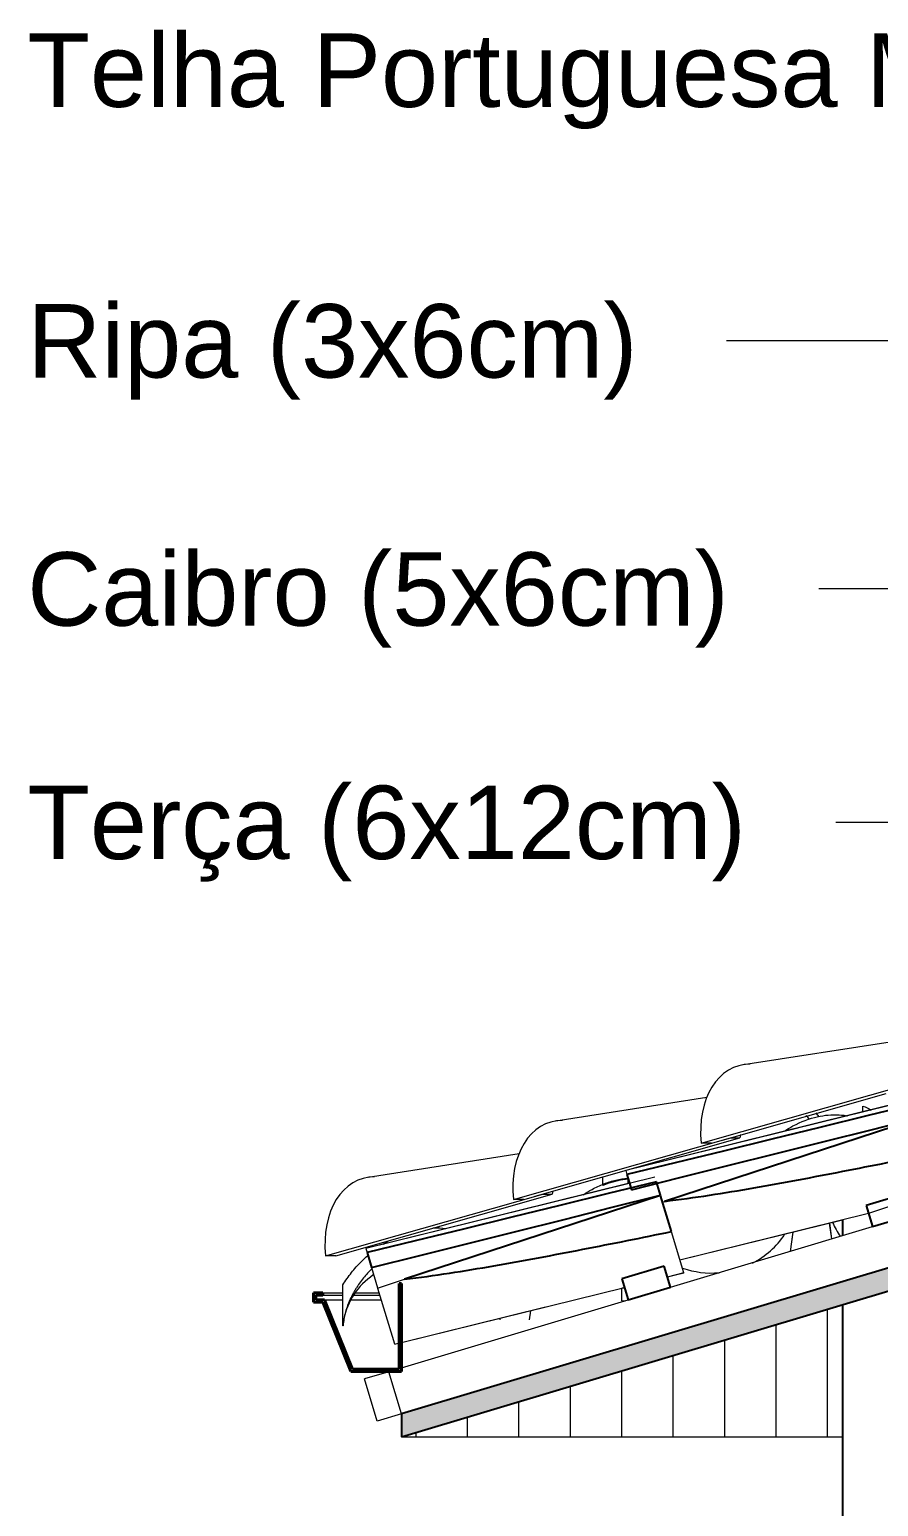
# Model space of a CAD drawing. Header units: millimetres. Extents: x -23755 to 62003, y -3000 to 6760.
# Drawn here: x -23626 to -22471, y 2480 to 4491 of the extents above; entities that cross this region are included whole.
import ezdxf

# ---------------------------------------------------------------- set-up
doc = ezdxf.new("R2010")
doc.units = ezdxf.units.MM
for name, color, linetype, lineweight in [('A-GENM', 13, 'Continuous', 9), ('A-GLAZ-CURT', 52, 'Continuous', 9), ('A-GLAZ-CWMG', 51, 'Continuous', 9), ('A-ROOF', 132, 'Continuous', 9), ('A-ROOF-MCUT', 132, 'Continuous', 40), ('A-ROOF-OTLN', 132, 'Continuous', 9), ('A-ROOF-PATT', 132, 'Continuous', 9), ('G-ANNO-TEXT', 231, 'Continuous', 9), ('S-COLS', 52, 'Continuous', 25)]:
    doc.layers.add(name, color=color, linetype=linetype, lineweight=lineweight)
doc.styles.add('Arial_1', font='arial.ttf', dxfattribs={"height": 100})

# ---------------------------------------------------------------- blocks, each defined once
blk = doc.blocks.new('Rectangular Mullion - Ripa-3919994-A')
at = {"layer": 'A-GLAZ-CWMG'}
for p, q in [((-22819.8, 2759.9), (-22819.8, 2777.2)), ((-22816.2, 2777.2), (-22819.8, 2777.2)), ((-22819.8, 2759.9), (-22815.5, 2759.9))]:
    blk.add_line(p, q, dxfattribs=at)
blk = doc.blocks.new('Rectangular Mullion - Ripa-3576550-A')
at = {"layer": 'A-GLAZ-CWMG', "lineweight": 25}
for p, q in [((-22762.5, 2807.1), (-22820, 2789.9)), ((-22753.9, 2778.4), (-22762.5, 2807.1)), ((-22820, 2789.9), (-22811.4, 2761.2)), ((-22811.4, 2761.2), (-22753.9, 2778.4))]:
    blk.add_line(p, q, dxfattribs=at)
blk = doc.blocks.new('Rectangular Mullion - Ripa-3576551-A')
at = {"layer": 'A-GLAZ-CWMG'}
h = blk.add_hatch(dxfattribs=at)
h.set_pattern_fill('FP_2', color=256, style=0, pattern_type=2)
h.set_pattern_definition([(216.87, (-11821.27, 2369.08), (761.9991, 508.00136), [127, -1143]), (206.565, (-11668.87, 2292.88), (-254.0006, -253.9997), [283.981, -283.981]), (198.435, (-11668.87, 2165.88), (-507.99976, -254.0006), [160.644, -642.575])])
h.paths.add_polyline_path([(-22478.7, 2861), (-22421.3, 2878.2), (-22429.9, 2906.9), (-22487.3, 2889.7), (-22484.7, 2880.8)])
at = {"layer": 'A-GLAZ-CWMG', "lineweight": 25}
for p, q in [((-22429.9, 2906.9), (-22487.3, 2889.7)), ((-22421.3, 2878.2), (-22429.9, 2906.9)), ((-22487.3, 2889.7), (-22478.7, 2861)), ((-22478.7, 2861), (-22421.3, 2878.2))]:
    blk.add_line(p, q, dxfattribs=at)
blk = doc.blocks.new('Rectangular Mullion - Caibro-3885030-A')
at = {"layer": 'A-GLAZ-CWMG'}
for p, q in [((-23136.9, 2663.5), (-23170, 2653.6)), ((-23152.8, 2596.1), (-23170, 2653.6)), ((-23119.7, 2606), (-23152.8, 2596.1))]:
    blk.add_line(p, q, dxfattribs=at)
blk = doc.blocks.new('Rectangular Mullion - Caibro-3920096-A')
at = {"layer": 'A-GLAZ-CWMG'}
for p, q in [((-22753.9, 2778.4), (-22478.7, 2861)), ((-23119.7, 2668.7), (-22811.4, 2761.2)), ((-23119.7, 2606), (-23136.9, 2663.5)), ((-23126, 2666.8), (-23122.8, 2667.7))]:
    blk.add_line(p, q, dxfattribs=at)
blk = doc.blocks.new('COLONIAL BASE - COLONIAL BASE-V67-A')
at = {"layer": 'A-GLAZ-CURT'}
for q in [(-22537.2, 2865.8), (-22537, 2865.8)]:
    blk.add_line((-22534.1, 2844.3), q, dxfattribs=at)
blk.add_ellipse((-22424.9, 2910.4), major_axis=(117.5, 0), ratio=0.957826, start_param=3.54113, end_param=3.732342, dxfattribs=at)
blk = doc.blocks.new('COLONIAL BASE - COLONIAL BASE-3959210-A')
at = {"layer": 'A-GLAZ-CURT'}
for p, q in [((-22809.3, 2920), (-23168.4, 2831.3)), ((-22735.6, 2797.9), (-22758.1, 2792.3)), ((-22816.4, 2777.9), (-23119.7, 2703)), ((-23129.5, 2701.4), (-23129.5, 2701.4)), ((-23122.8, 2702.2), (-23129.2, 2700.6))]:
    blk.add_line(p, q, dxfattribs=at)
blk = doc.blocks.new('COLONIAL BASE - COLONIAL BASE-V83-A')
at = {"layer": 'A-GLAZ-CURT'}
for p, q in [((-22455.5, 3026.1), (-22814.6, 2937.5)), ((-22381.7, 2904), (-22425.7, 2893.2)), ((-22484.1, 2878.7), (-22740.8, 2815.3))]:
    blk.add_line(p, q, dxfattribs=at)
blk = doc.blocks.new('COLONIAL BASE - COLONIAL BASE-V92-A')
at = {"layer": 'A-GLAZ-CURT'}
for p, q in [((-22774.8, 2928.5), (-23168.4, 2831.3)), ((-22735.6, 2797.9), (-22752.4, 2854)), ((-23168.4, 2831.3), (-23166.7, 2825.6)), ((-23160.6, 2805.3), (-23152.3, 2777.7)), ((-22735.6, 2797.9), (-22758.1, 2792.3)), ((-23152.2, 2777.3), (-23115.5, 2789.3)), ((-23152.2, 2777.3), (-23129.5, 2701.4)), ((-22816.4, 2777.9), (-23119.7, 2703)), ((-23122.8, 2702.2), (-23129.2, 2700.6))]:
    blk.add_line(p, q, dxfattribs=at)
at = {"layer": 'A-GLAZ-CURT', "lineweight": 25}
for p, q in [((-22767.3, 2903.7), (-22772.8, 2922)), ((-23166.7, 2825.6), (-23160.6, 2805.2))]:
    blk.add_line(p, q, dxfattribs=at)
at = {"layer": 'A-GLAZ-CURT', "lineweight": 25, "flags": 128}
for points in [[(-22772.8, 2922), (-22838.4, 2905.9), (-22904.1, 2889.8), (-22969.8, 2873.8), (-23035.4, 2857.7), (-23101.1, 2841.7), (-23166.7, 2825.6)], [(-23160.6, 2805.2), (-23095, 2821.6), (-23029.5, 2838), (-22964, 2854.5), (-22898.4, 2870.9), (-22832.9, 2887.3), (-22767.3, 2903.7)]]:
    blk.add_lwpolyline(points, dxfattribs=at)
blk = doc.blocks.new('COLONIAL BASE - COLONIAL BASE-V93-A')
at = {"layer": 'A-GLAZ-CURT', "lineweight": 25}
for p, q in [((-22767.2, 2903.2), (-23115.5, 2789.3)), ((-22752.5, 2854.3), (-22767.2, 2903.2))]:
    blk.add_line(p, q, dxfattribs=at)
blk.add_open_spline([(-23115.5, 2789.3), (-23095.1, 2791.8), (-23054.5, 2797.4), (-22993.9, 2807.6), (-22933.4, 2818.5), (-22873, 2830.1), (-22812.7, 2842), (-22772.6, 2850.1), (-22752.5, 2854.3)], degree=3, dxfattribs=at)
blk = doc.blocks.new('COLONIAL BASE - COLONIAL BASE-V94-A')
at = {"layer": 'A-GLAZ-CURT'}
for p, q in [((-22420.9, 3034.7), (-22814.6, 2937.5)), ((-22381.7, 2904), (-22398.6, 2960.2)), ((-22814.6, 2937.5), (-22812.9, 2931.8)), ((-22764.4, 2894.6), (-22761.8, 2895.4)), ((-22381.7, 2904), (-22425.7, 2893.2)), ((-22484.1, 2878.7), (-22740.8, 2815.3))]:
    blk.add_line(p, q, dxfattribs=at)
at = {"layer": 'A-GLAZ-CURT', "lineweight": 25}
for p, q in [((-22413.5, 3009.9), (-22418.9, 3028.1)), ((-22812.9, 2931.8), (-22806.7, 2911.3))]:
    blk.add_line(p, q, dxfattribs=at)
at = {"layer": 'A-GLAZ-CURT', "lineweight": 25, "flags": 128}
for points in [[(-22418.9, 3028.1), (-22484.6, 3012.1), (-22550.3, 2996), (-22615.9, 2979.9), (-22681.6, 2963.9), (-22747.2, 2947.8), (-22812.9, 2931.8)], [(-22806.7, 2911.3), (-22741.2, 2927.8), (-22675.7, 2944.2), (-22610.1, 2960.6), (-22544.6, 2977), (-22479, 2993.4), (-22413.5, 3009.9)]]:
    blk.add_lwpolyline(points, dxfattribs=at)
blk = doc.blocks.new('Colonial cumeeira - hip-4041867-A')
at = {"layer": 'A-GENM', "color": 55}
for p, q in [((-22654.2, 3081.5), (-22448.7, 3113.7)), ((-22712, 2974.6), (-22416.4, 3058.7)), ((-22909.8, 3004.9), (-22704.2, 3037.1)), ((-22682.9, 2978.9), (-22460.4, 3042.4)), ((-22967.5, 2898), (-22671.9, 2982)), ((-22938, 2902.3), (-22659.2, 2982)), ((-22671.9, 2982), (-22659.2, 2982)), ((-23165.3, 2928.2), (-22959.8, 2960.4)), ((-22697.8, 2974.6), (-22712, 2974.6)), ((-23223.1, 2821.3), (-22927.5, 2905.3)), ((-23208.9, 2821.3), (-22914.7, 2905.3)), ((-22953.3, 2898), (-22967.5, 2898)), ((-22927.5, 2905.3), (-22914.7, 2905.3)), ((-23208.9, 2821.3), (-23223.1, 2821.3))]:
    blk.add_line(p, q, dxfattribs=at)
for centre, major_axis, start_param, end_param in [((-22627.9, 2967.3), (-33.8, 112.5), 6.078575, 7.585498), ((-22883.5, 2890.6), (-33.8, 112.5), 6.078575, 7.585498), ((-22600.1, 2952.7), (-23.8, 79.5), 5.249028, 5.329398), ((-22600.1, 2952.7), (-28.7, 95.8), 5.145626, 5.209346), ((-22600.1, 2952.7), (-23.8, 79.5), 0.938757, 0.996269), ((-23139.1, 2814), (-33.8, 112.5), 6.078575, 7.585498), ((-22855.6, 2876), (-23.8, 79.5), 0.938757, 0.996269)]:
    blk.add_ellipse(centre, major_axis=major_axis, ratio=0.691714, start_param=start_param, end_param=end_param, dxfattribs=at)

msp = doc.modelspace()

# ---------------------------------------------------------------- hatches: boundary and pattern name
at = {"layer": 'A-ROOF-PATT'}
msp.add_hatch(color=256, dxfattribs=at).paths.add_polyline_path([(-23119.651, 2574.716), (-19319.651, 3714.716), (-19319.651, 3746.037), (-23119.651, 2606.037), (-23119.651, 2576.809)])
h = msp.add_hatch(dxfattribs=at)
h.set_pattern_fill('FP_3', color=256, style=0, pattern_type=2)
h.set_pattern_definition([(90, (0, 5622.11), (-70, 4e-15), [])])
h.paths.add_polyline_path([(-23119.651, 2574.716), (-22519.451, 2574.716), (-22519.451, 2754.776), (-23112.677, 2576.809)])
h.paths.add_polyline_path([(-19319.651, 2574.716), (-19319.651, 2744.685), (-22257.12, 2744.685), (-22257.12, 2833.475), (-22319.451, 2814.716), (-22319.451, 2574.716), (-19832.011, 2574.716)])
h.paths.add_polyline_path([(-3373.656, 2574.716), (-3799.651, 2702.515), (-3799.651, 2574.716), (-3484.448, 2574.716)])
h.paths.add_polyline_path([(-4792.253, 2574.716), (-3999.651, 2574.716), (-3999.651, 2670), (-5299.651, 2670), (-5299.651, 2574.716)])
h.paths.add_polyline_path([(-21507.636, 2848.13), (-19319.651, 2848.13), (-19319.651, 3020.685), (-21337.12, 3020.685), (-21337.12, 3109.475), (-22185.283, 2855.027), (-22183.214, 2848.13), (-21548.505, 2848.13)])
h.paths.add_polyline_path([(-21098.947, 3124.13), (-19319.651, 3124.13), (-19319.651, 3296.685), (-20417.12, 3296.685), (-20417.12, 3385.475), (-21242.296, 3137.923), (-21238.158, 3124.13), (-21139.816, 3124.13)])
h.paths.add_polyline_path([(-20077.224, 3400.13), (-19319.651, 3400.13), (-19319.651, 3572.685), (-19497.12, 3572.685), (-19497.12, 3661.475), (-20299.308, 3420.819), (-20293.101, 3400.13), (-20118.093, 3400.13)])
h.paths.add_polyline_path([(-20355.743, 3400.13), (-20356.777, 3403.578), (-20368.271, 3400.13), (-20363.307, 3400.13)])
h.paths.add_polyline_path([(-19410.686, 3676.13), (-19413.789, 3686.475), (-19448.271, 3676.13), (-19422.41, 3676.13)])
h.paths.add_polyline_path([(-19319.651, 3683.395), (-19319.651, 3714.716), (-19328.271, 3712.13)])

# ---------------------------------------------------------------- linework, layer by layer
at = {"layer": 'A-GLAZ-CURT'}
for p, q in [((-22455.494, 3026.148), (-22814.583, 2937.468)), ((-22491.88, 3016.906), (-22491.88, 3025.16)), ((-22580.481, 2995.282), (-22814.583, 2937.468)), ((-22809.34, 2919.995), (-23168.429, 2831.315)), ((-22845.726, 2916.967), (-22845.726, 2928.698)), ((-22811.653, 2927.082), (-22811.653, 2919.195)), ((-22852.78, 2909.267), (-23168.429, 2831.315)), ((-22519.451, 2870.007), (-22740.805, 2815.342)), ((-22654.718, 2836.602), (-22740.805, 2815.342)), ((-22587.229, 2853.339), (-22590.748, 2827.35)), ((-22587.183, 2853.351), (-22588.472, 2844.162)), ((-22735.562, 2797.868), (-22758.101, 2792.302)), ((-23199.572, 2725.954), (-23199.572, 2781.642)), ((-22816.422, 2777.899), (-23119.651, 2703.014)), ((-22923.768, 2751.389), (-23119.651, 2703.014)), ((-22985.99, 2736.08), (-22985.724, 2734.186)), ((-22945.633, 2734.186), (-22943.91, 2746.465)), ((-23199.318, 2726.036), (-23199.572, 2725.954)), ((-23122.826, 2702.23), (-23129.229, 2700.649)), ((-23122.826, 2702.23), (-23129.229, 2700.649))]:
    msp.add_line(p, q, dxfattribs=at)
for centre, major_axis, start_param, end_param in [((-22697.734, 2910.413), (117.5, 0), 5.20499666, 5.71987226), ((-23102.117, 2718.77), (97.5, 0), 2.18307502, 2.96585723), ((-22697.734, 2910.413), (117.5, 0), 4.3692389, 4.80059806)]:
    msp.add_ellipse(centre, major_axis=major_axis, ratio=0.95782629, start_param=start_param, end_param=end_param, dxfattribs=at)
for points in [[(-22491.88, 3025.16), (-22487.983, 3023.678), (-22484.208, 3021.883), (-22480.559, 3019.773)], [(-22789.939, 2944.829), (-22789.03, 2944.739), (-22788.123, 2944.638), (-22787.218, 2944.523)], [(-23076.553, 2859.33), (-23070.687, 2859.486), (-23064.89, 2859.154), (-23059.206, 2858.297)], [(-23144.79, 2837.2), (-23141.909, 2839.014), (-23139.009, 2840.715), (-23136.093, 2842.305)]]:
    msp.add_open_spline(points, degree=3, dxfattribs=at)
for points, knots in [([(-22599.119, 2990.807), (-22596.488, 2992.547), (-22582.867, 3000.942), (-22558.887, 3010.834), (-22532.766, 3014.188), (-22518.089, 3012.791), (-22513.129, 3011.871), (-22512.882, 3011.824)], [-0.63496886, -0.63496886, -0.63496886, -0.63496886, -0.602941176, -0.470588235, -0.352941176, -0.294117647, -0.291023247, -0.291023247, -0.291023247, -0.291023247]), ([(-22872.258, 2904.502), (-22868.372, 2907.137), (-22859.119, 2912.795), (-22844.276, 2919.727), (-22827.888, 2924.87), (-22817.059, 2926.622), (-22811.653, 2927.082)], [-0.415423498, -0.415423498, -0.415423498, -0.415423498, -0.333333333, -0.222222222, -0.111111111, 0, 0, 0, 0]), ([(-22810.913, 2925.569), (-22813.494, 2925.386), (-22820.56, 2924.595), (-22832.201, 2922.044), (-22841.214, 2918.862), (-22845.726, 2916.967)], [-0.2579639, -0.2579639, -0.2579639, -0.2579639, -0.2, -0.1, 0, 0, 0, 0]), ([(-23199.572, 2781.642), (-23195.874, 2787.617), (-23188.067, 2798.846), (-23176.381, 2811.88), (-23168.696, 2819.045), (-23165.57, 2821.759)], [-1, -1, -1, -1, -0.9375, -0.875, -0.833271487, -0.833271487, -0.833271487, -0.833271487]), ([(-23160.136, 2803.622), (-23161.607, 2802.191), (-23165.014, 2798.732), (-23170.19, 2792.908), (-23175.599, 2786.034), (-23179.831, 2779.908), (-23182.997, 2774.756), (-23185.296, 2770.764), (-23187.472, 2766.658), (-23189.478, 2762.464), (-23191.342, 2758.151), (-23193.671, 2752.232), (-23196.122, 2744.667), (-23198.17, 2735.484), (-23199.025, 2729.207), (-23199.318, 2726.036)], [-0.27066076, -0.27066076, -0.27066076, -0.27066076, -0.25, -0.222222222, -0.194444444, -0.166666667, -0.152777778, -0.138888889, -0.125, -0.111111111, -0.097222222, -0.083333333, -0.055555556, -0.027777778, 0, 0, 0, 0])]:
    msp.add_open_spline(points, degree=3, knots=knots, dxfattribs=at)
at = {"layer": 'A-ROOF', "lineweight": 25}
for p, q in [((-19319.651, 3746.037), (-23119.651, 2606.037)), ((-23119.651, 2574.716), (-19319.651, 3714.716)), ((-23119.651, 2606.037), (-23119.651, 2574.716))]:
    msp.add_line(p, q, dxfattribs=at)
at = {"layer": 'A-ROOF'}
msp.add_line((-23119.651, 2574.716), (-22519.451, 2574.716), dxfattribs=at)
at = {"layer": 'A-ROOF-MCUT'}
for p, q in [((-23119.651, 2783.522), (-23122.826, 2783.522)), ((-23122.826, 2783.522), (-23122.826, 2666.785)), ((-23119.651, 2663.61), (-23119.651, 2783.522)), ((-23226.951, 2770.822), (-23239.651, 2770.822)), ((-23239.651, 2770.822), (-23239.651, 2758.122)), ((-23239.651, 2758.122), (-23226.951, 2758.122)), ((-23236.476, 2761.297), (-23236.476, 2767.647)), ((-23236.476, 2767.647), (-23226.951, 2767.647)), ((-23224.588, 2761.297), (-23236.476, 2761.297)), ((-23226.951, 2767.647), (-23226.951, 2770.822)), ((-23226.951, 2758.122), (-23188.851, 2663.61)), ((-23186.488, 2666.785), (-23224.588, 2761.297)), ((-23188.851, 2663.61), (-23119.651, 2663.61)), ((-23122.826, 2666.785), (-23186.488, 2666.785))]:
    msp.add_line(p, q, dxfattribs=at)
at = {"layer": 'A-ROOF-OTLN'}
for p, q in [((-23226.951, 2770.822), (-23199.572, 2770.822)), ((-23226.951, 2767.647), (-23199.572, 2767.647)), ((-23224.588, 2761.297), (-23199.572, 2761.297)), ((-23188.11, 2761.297), (-23147.501, 2761.297)), ((-23184.903, 2767.647), (-23149.329, 2767.647)), ((-23182.826, 2770.822), (-23150.281, 2770.822))]:
    msp.add_line(p, q, dxfattribs=at)
at = {"layer": 'G-ANNO-TEXT', "color": 7}
for p, q in [((-22673.958, 4066.841), (-22677.484, 4066.841)), ((-21790.369, 4066.841), (-22673.958, 4066.841)), ((-22548.458, 3729.089), (-22551.807, 3729.089)), ((-22045.555, 3729.089), (-22548.458, 3729.089)), ((-22525.458, 3411.373), (-22528.656, 3411.373)), ((-22205.743, 3411.373), (-22525.458, 3411.373))]:
    msp.add_line(p, q, dxfattribs=at)
at = {"layer": 'S-COLS'}
for p, q in [((-22519.451, 2870.218), (-22519.451, 2848.739)), ((-22519.451, 2754.776), (-22519.451, 0))]:
    msp.add_line(p, q, dxfattribs=at)

# ---------------------------------------------------------------- block references
at = {"layer": 'A-GENM', "color": 7}
msp.add_blockref('Colonial cumeeira - hip-4041867-A', (0, 0), dxfattribs=at)
at = {"layer": 'A-GLAZ-CURT'}
for name, p in [('COLONIAL BASE - COLONIAL BASE-V94-A', (0, 0)), ('COLONIAL BASE - COLONIAL BASE-V83-A', (0, 0)), ('COLONIAL BASE - COLONIAL BASE-V83-A', (0, 0)), ('COLONIAL BASE - COLONIAL BASE-V83-A', (0, 0)), ('COLONIAL BASE - COLONIAL BASE-V83-A', (0, 0)), ('COLONIAL BASE - COLONIAL BASE-V83-A', (0, 0)), ('COLONIAL BASE - COLONIAL BASE-V83-A', (0, 0)), ('COLONIAL BASE - COLONIAL BASE-V83-A', (0, 0)), ('COLONIAL BASE - COLONIAL BASE-V83-A', (0, 0)), ('COLONIAL BASE - COLONIAL BASE-V83-A', (0, 0)), ('COLONIAL BASE - COLONIAL BASE-V83-A', (0, 0)), ('COLONIAL BASE - COLONIAL BASE-V83-A', (0, 0)), ('COLONIAL BASE - COLONIAL BASE-V83-A', (0, 0)), ('COLONIAL BASE - COLONIAL BASE-V83-A', (0, 0)), ('COLONIAL BASE - COLONIAL BASE-V83-A', (0, 0)), ('COLONIAL BASE - COLONIAL BASE-V83-A', (0, 0)), ('COLONIAL BASE - COLONIAL BASE-V83-A', (0, 0)), ('COLONIAL BASE - COLONIAL BASE-V83-A', (0, 0)), ('COLONIAL BASE - COLONIAL BASE-V83-A', (0, 0)), ('COLONIAL BASE - COLONIAL BASE-V83-A', (0, 0)), ('COLONIAL BASE - COLONIAL BASE-V83-A', (0, 0)), ('COLONIAL BASE - COLONIAL BASE-V83-A', (0, 0)), ('COLONIAL BASE - COLONIAL BASE-V83-A', (0, 0)), ('COLONIAL BASE - COLONIAL BASE-V83-A', (0, 0)), ('COLONIAL BASE - COLONIAL BASE-V83-A', (0, 0)), ('COLONIAL BASE - COLONIAL BASE-V83-A', (0, 0)), ('COLONIAL BASE - COLONIAL BASE-V83-A', (0, 0)), ('COLONIAL BASE - COLONIAL BASE-V83-A', (0, 0)), ('COLONIAL BASE - COLONIAL BASE-V83-A', (0, 0)), ('COLONIAL BASE - COLONIAL BASE-V83-A', (0, 0)), ('COLONIAL BASE - COLONIAL BASE-V93-A', (353.846, 106.154)), ('COLONIAL BASE - COLONIAL BASE-V92-A', (0, 0)), ('COLONIAL BASE - COLONIAL BASE-3959210-A', (0, 0)), ('COLONIAL BASE - COLONIAL BASE-3959210-A', (0, 0)), ('COLONIAL BASE - COLONIAL BASE-3959210-A', (0, 0)), ('COLONIAL BASE - COLONIAL BASE-3959210-A', (0, 0)), ('COLONIAL BASE - COLONIAL BASE-3959210-A', (0, 0)), ('COLONIAL BASE - COLONIAL BASE-3959210-A', (0, 0)), ('COLONIAL BASE - COLONIAL BASE-3959210-A', (0, 0)), ('COLONIAL BASE - COLONIAL BASE-3959210-A', (0, 0)), ('COLONIAL BASE - COLONIAL BASE-3959210-A', (0, 0)), ('COLONIAL BASE - COLONIAL BASE-3959210-A', (0, 0)), ('COLONIAL BASE - COLONIAL BASE-3959210-A', (0, 0)), ('COLONIAL BASE - COLONIAL BASE-3959210-A', (0, 0)), ('COLONIAL BASE - COLONIAL BASE-3959210-A', (0, 0)), ('COLONIAL BASE - COLONIAL BASE-3959210-A', (0, 0)), ('COLONIAL BASE - COLONIAL BASE-3959210-A', (0, 0)), ('COLONIAL BASE - COLONIAL BASE-3959210-A', (0, 0)), ('COLONIAL BASE - COLONIAL BASE-3959210-A', (0, 0)), ('COLONIAL BASE - COLONIAL BASE-3959210-A', (0, 0)), ('COLONIAL BASE - COLONIAL BASE-3959210-A', (0, 0)), ('COLONIAL BASE - COLONIAL BASE-3959210-A', (0, 0)), ('COLONIAL BASE - COLONIAL BASE-3959210-A', (0, 0)), ('COLONIAL BASE - COLONIAL BASE-3959210-A', (0, 0)), ('COLONIAL BASE - COLONIAL BASE-3959210-A', (0, 0)), ('COLONIAL BASE - COLONIAL BASE-3959210-A', (0, 0)), ('COLONIAL BASE - COLONIAL BASE-3959210-A', (0, 0)), ('COLONIAL BASE - COLONIAL BASE-3959210-A', (0, 0)), ('COLONIAL BASE - COLONIAL BASE-3959210-A', (0, 0)), ('COLONIAL BASE - COLONIAL BASE-3959210-A', (0, 0)), ('COLONIAL BASE - COLONIAL BASE-3959210-A', (0, 0)), ('COLONIAL BASE - COLONIAL BASE-3959210-A', (0, 0)), ('COLONIAL BASE - COLONIAL BASE-V93-A', (0, 0)), ('COLONIAL BASE - COLONIAL BASE-V67-A', (0, 0))]:
    msp.add_blockref(name, p, dxfattribs=at)
at = {"layer": 'A-GLAZ-CWMG'}
for name in ['Rectangular Mullion - Caibro-3920096-A', 'Rectangular Mullion - Ripa-3576551-A', 'Rectangular Mullion - Ripa-3576550-A', 'Rectangular Mullion - Ripa-3919994-A', 'Rectangular Mullion - Caibro-3885030-A']:
    msp.add_blockref(name, (0, 0), dxfattribs=at)

# ---------------------------------------------------------------- texts
at = {"layer": 'G-ANNO-TEXT', "color": 7, "char_height": 100, "attachment_point": 1, "style": 'Arial_1'}
for s, insert, width in [('Telha Portuguesa Mesclada', (-23629.058, 4485.296), 2156.53937), ('Ripa (3x6cm)', (-23629.058, 4116.841), 1030.16844), ('Caibro (5x6cm)', (-23629.058, 3779.089), 1182.48906), ('Terça (6x12cm)', (-23629.058, 3461.373), 1210.54813)]:
    msp.add_mtext(s, dxfattribs=dict(at, insert=insert, width=width))

doc.saveas('drawing.dxf')
